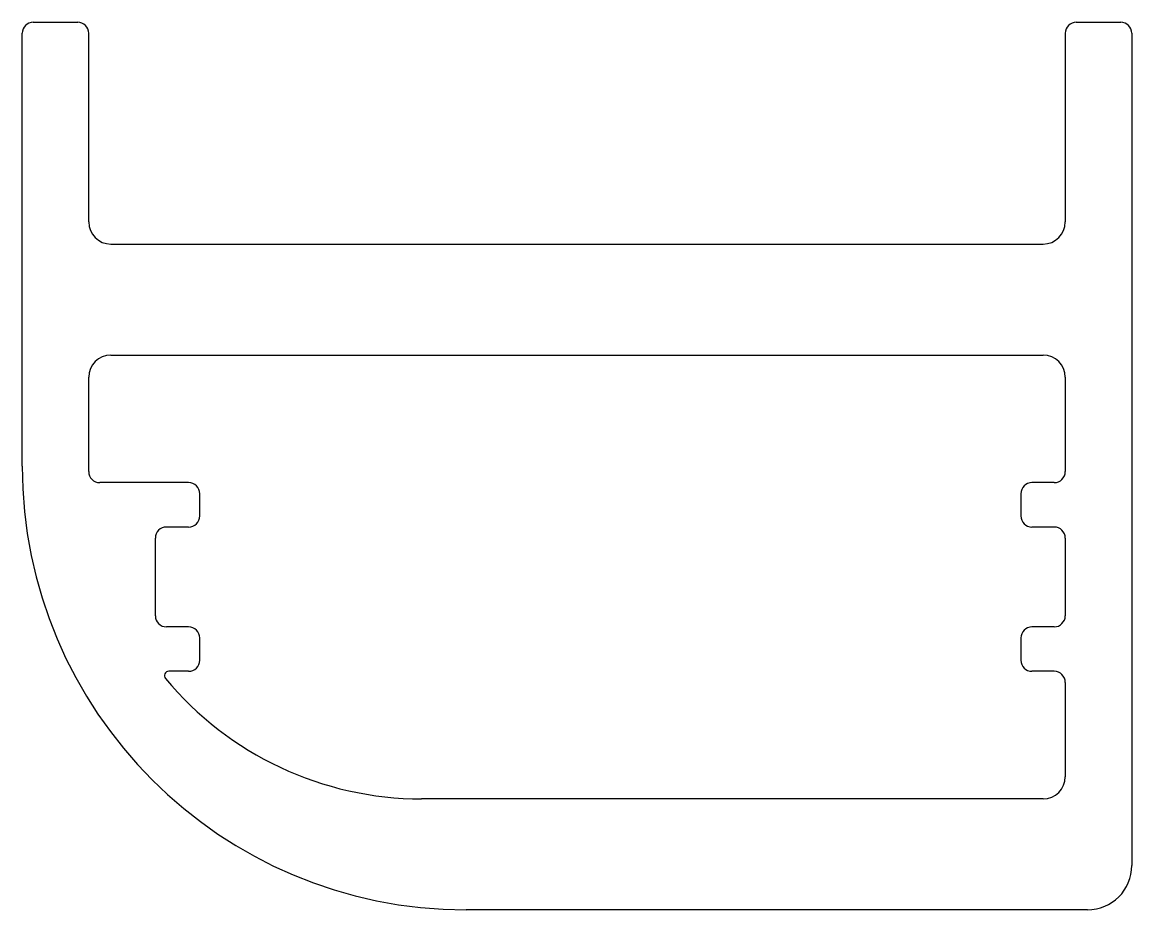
# Model space of a CAD drawing. Extents: x 51.6 to 101.6, y 22.1 to 62.1.
import ezdxf

# ---------------------------------------------------------------- set-up
doc = ezdxf.new("R2010")
doc.units = 0
doc.layers.get('0').update_dxf_attribs({"linetype": 'CONTINUOUS'})

msp = doc.modelspace()

# ---------------------------------------------------------------- linework, layer by layer
for p, q in [((52.057, 62.064), (54.057, 62.064)), ((99.057, 62.064), (101.057, 62.064)), ((51.557, 42.064), (51.557, 61.564)), ((54.557, 53.064), (54.557, 61.564)), ((98.557, 61.564), (98.557, 53.064)), ((101.557, 61.564), (101.557, 24.064)), ((55.557, 52.064), (97.557, 52.064)), ((55.557, 47.064), (97.557, 47.064)), ((54.557, 41.814), (54.557, 46.064)), ((98.557, 46.064), (98.557, 41.814)), ((59.057, 41.314), (55.057, 41.314)), ((98.057, 41.314), (97.057, 41.314)), ((59.557, 39.814), (59.557, 40.814)), ((96.557, 40.814), (96.557, 39.814)), ((59.057, 39.314), (58.057, 39.314)), ((98.057, 39.314), (97.057, 39.314)), ((57.557, 35.314), (57.557, 38.814)), ((98.557, 38.814), (98.557, 35.314)), ((59.057, 34.814), (58.057, 34.814)), ((98.057, 34.814), (97.057, 34.814)), ((59.557, 33.314), (59.557, 34.314)), ((96.557, 34.314), (96.557, 33.314)), ((59.057, 32.814), (58.167, 32.814)), ((98.057, 32.814), (97.057, 32.814)), ((98.557, 32.314), (98.557, 28.064)), ((97.557, 27.064), (69.557, 27.064)), ((99.557, 22.064), (71.557, 22.064))]:
    msp.add_line(p, q)
for centre, radius, start, end in [((52.057, 61.564), 0.5, 90, 180), ((54.057, 61.564), 0.5, 0, 90), ((99.057, 61.564), 0.5, 90, 180), ((101.057, 61.564), 0.5, 0, 90), ((55.557, 53.064), 1, 180, 270), ((97.557, 53.064), 1, 270, 0), ((55.557, 46.064), 1, 90, 180), ((97.557, 46.064), 1, 0, 90), ((71.557, 42.064), 20, 180, 270), ((55.057, 41.814), 0.5, 180, 270), ((98.057, 41.814), 0.5, 270, 0), ((59.057, 40.814), 0.5, 0, 90), ((97.057, 40.814), 0.5, 90, 180), ((59.057, 39.814), 0.5, 270, 0), ((97.057, 39.814), 0.5, 180, 270), ((58.057, 38.814), 0.5, 90, 180), ((98.057, 38.814), 0.5, 0, 90), ((58.057, 35.314), 0.5, 180, 270), ((98.057, 35.314), 0.5, 270, 0), ((59.057, 34.314), 0.5, 0, 90), ((97.057, 34.314), 0.5, 90, 180), ((59.057, 33.314), 0.5, 270, 0), ((97.057, 33.314), 0.5, 180, 270), ((58.167, 32.614), 0.2, 90, 219.6811), ((98.057, 32.314), 0.5, 0, 90), ((69.557, 42.064), 15, 219.6811, 270), ((97.557, 28.064), 1, 270, 0), ((99.557, 24.064), 2, 270, 0)]:
    msp.add_arc(centre, radius, start, end)

doc.saveas('drawing.dxf')
